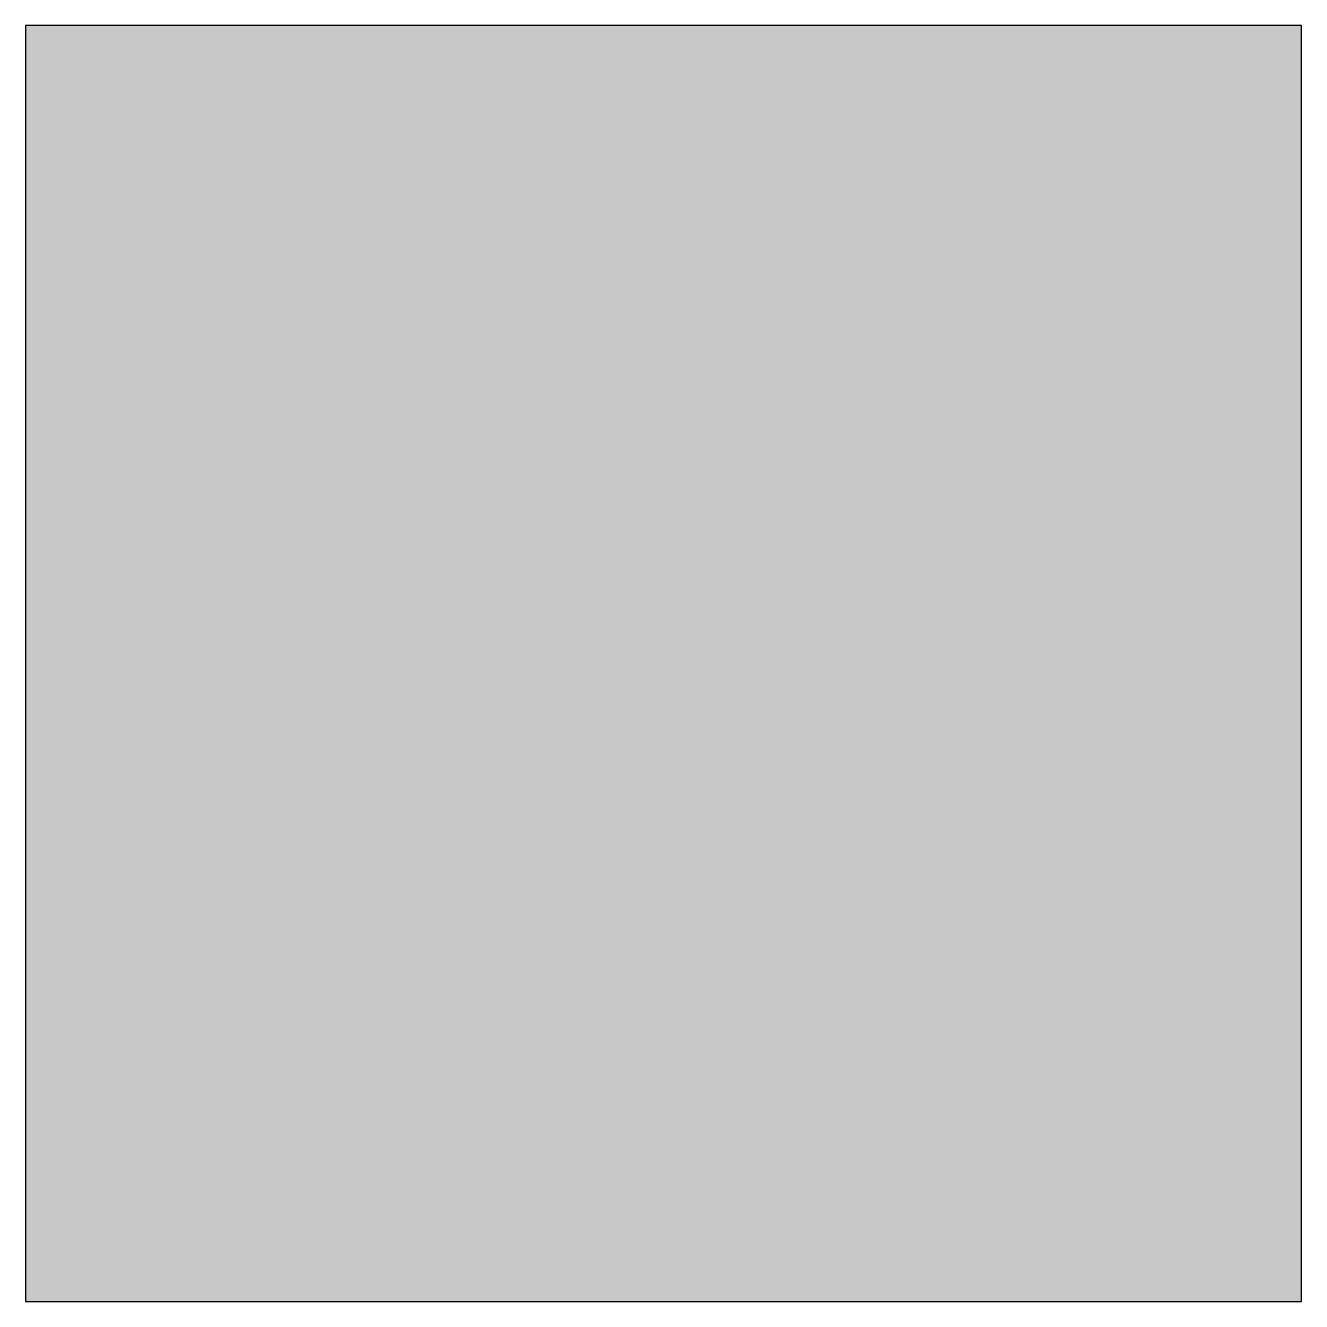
# Model space of a CAD drawing. Header units: millimetres. Extents: x 0 to 30, y 0 to 30.
import ezdxf

# ---------------------------------------------------------------- set-up
doc = ezdxf.new("R2010")
doc.units = ezdxf.units.MM
doc.layers.get('0').update_dxf_attribs({"lineweight": 25, "true_color": 0xffffff})

msp = doc.modelspace()

# ---------------------------------------------------------------- hatches: boundary and pattern name
at = {"lineweight": 0}
msp.add_hatch(color=256, dxfattribs=at).paths.add_polyline_path([(0, 0), (30, 0), (30, 30), (0, 30)], flags=0)

# ---------------------------------------------------------------- linework, layer by layer
for p, q in [((30, 30), (0, 30)), ((0, 30), (0, 0)), ((30, 0), (30, 30)), ((0, 0), (30, 0))]:
    msp.add_line(p, q)

doc.saveas('drawing.dxf')
